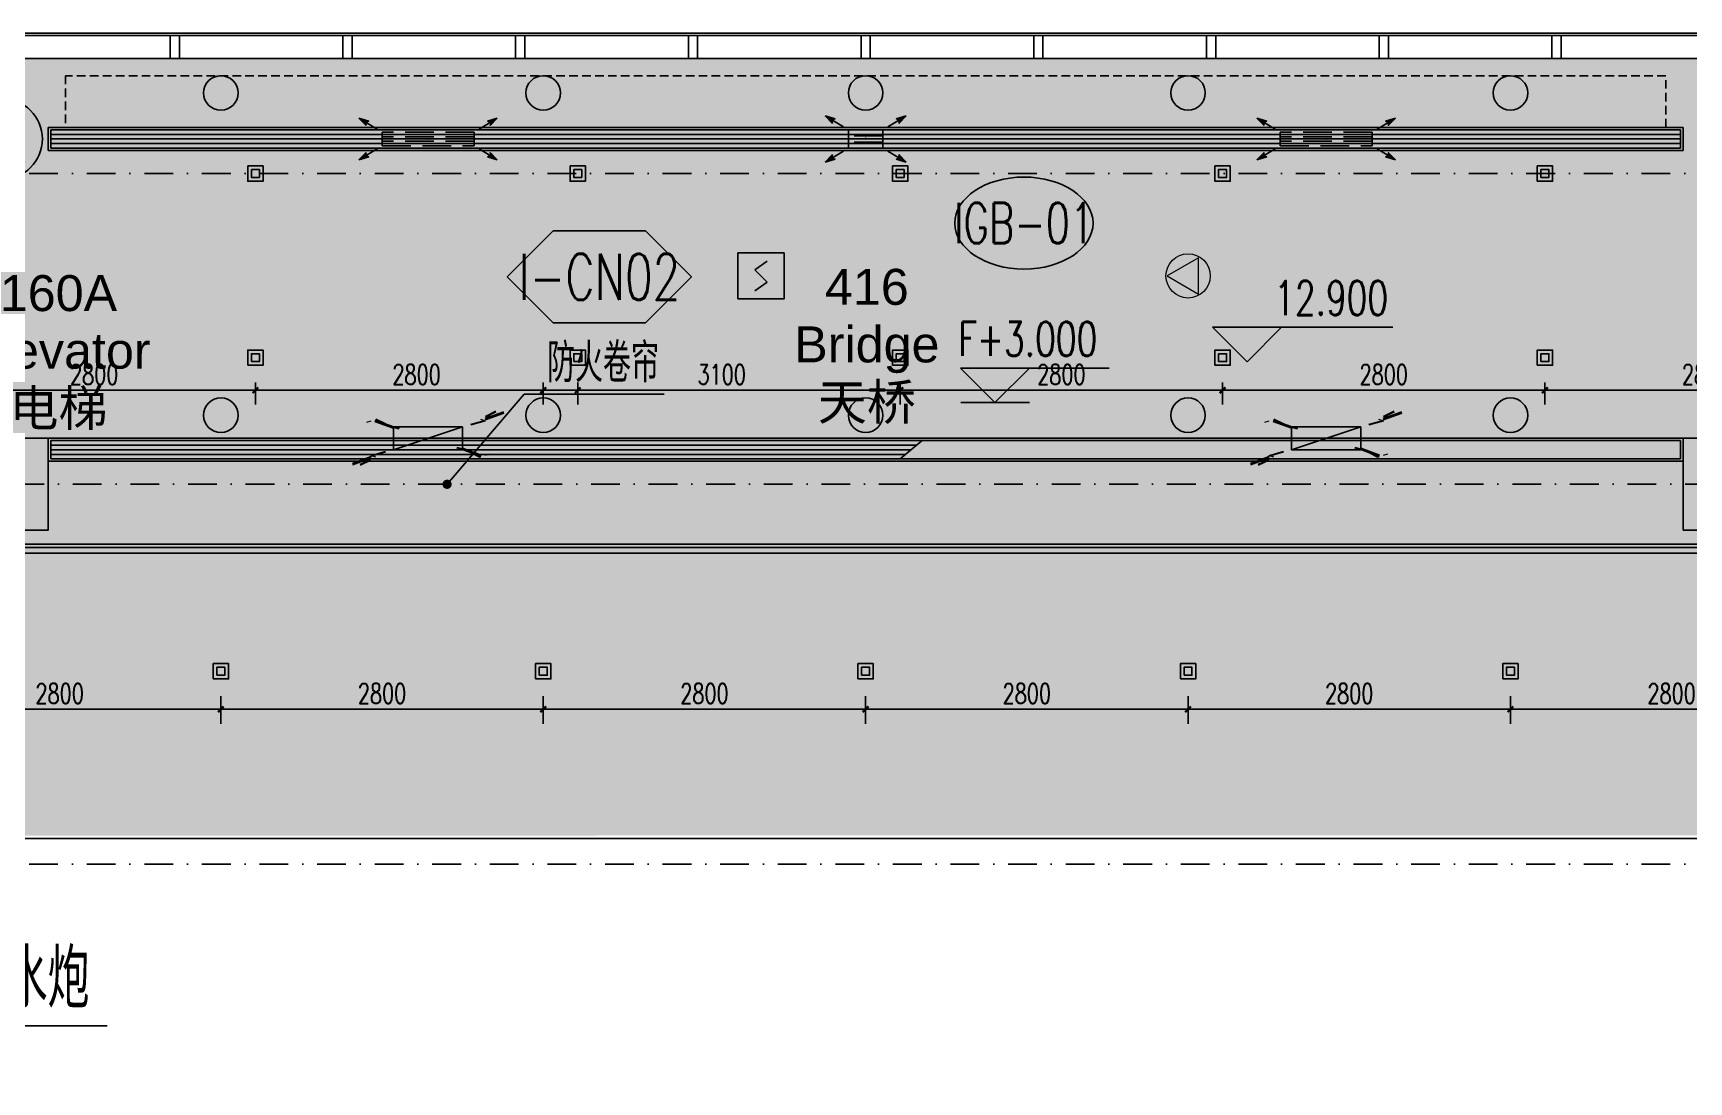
# Model space of a CAD drawing. Extents: x -354516 to 794396, y -401250 to -150594.
# Drawn here: x -7231 to 7150, y -338342 to -329230 of the extents above; entities that cross this region are included whole.
import ezdxf
from ezdxf.enums import TextEntityAlignment as Align

# ---------------------------------------------------------------- set-up
doc = ezdxf.new("R2010")
doc.units = 0
doc.header["$LTSCALE"] = 1000
doc.header["$MEASUREMENT"] = 0
for name, pattern in [('$0$HIDDEN', [0.375, 0.25, -0.125, 0, 0]), ('DASH', [0.35, 0.25, -0.1]), ('DASHDOT2', [0.5, 0.25, -0.125, 0, -0.125]), ('DOTE', [2.42, 2, -0.2, 0.02, -0.2])]:
    doc.linetypes.add(name, pattern=pattern)
for name, color, linetype in [('0-吊顶材质', 251, 'Continuous'), ('0-吊顶边界', 36, 'Continuous'), ('0-房间名称', 2, 'Continuous'), ('0-火灾自动报警', 1, 'Continuous'), ('0-灯具', 20, 'Continuous'), ('0-灯具修改0109', 140, 'Continuous'), ('0-设备风口', 5, 'Continuous'), ('A-轴线1', 1, 'DOTE'), ('BPM', 4, 'Continuous'), ('COLUMN', 2, 'Continuous'), ('DIM_ELEV', 3, 'Continuous'), ('DIM_LEAD', 3, 'Continuous'), ('FIRE-CURTAIN', 30, 'Continuous'), ('LINE', 11, 'Continuous'), ('M-DUCT-S-DIFF', 6, 'DASH'), ('PUB_DIM', 3, 'Continuous'), ('PUB_HATCH', 8, 'Continuous'), ('PUB_TEXT', 7, 'Continuous'), ('S-PLT', 30, 'Continuous'), ('SN', 3, 'Continuous'), ('WINDOW', 4, 'Continuous'), ('Z-110', 110, 'Continuous'), ('Z-材料', 3, 'Continuous'), ('墙体', 7, 'Continuous'), ('家具1', 61, 'Continuous'), ('楼梯', 145, 'Continuous')]:
    doc.layers.add(name, color=color, linetype=linetype)
doc.layers.add('0-地面材质_material hatch', color=251, linetype='Continuous', transparency=0.3)
doc.styles.add('510p-04$0$Arial_2', font='arial.ttf', dxfattribs={"height": 6.392964})
doc.styles.add('_TCH_DIM', font='SIMPLEX', dxfattribs={"bigfont": 'GBCBIG'})
doc.styles.add('DIM_FONT', font='SIMPLEX', dxfattribs={"width": 0.7, "bigfont": 'GBCBIG'})
doc.styles.add('HZ', font='tjromans.shx', dxfattribs={"width": 0.7, "bigfont": 'tjhztxt.shx'})
doc.styles.add('romans', font='romans', dxfattribs={"width": 0.7})
doc.dimstyles.new('_TCH_ARCH&&50', dxfattribs={"dimscale": 0.5, "dimtxt": 350, "dimasz": 100, "dimexe": 250, "dimexo": 300, "dimgap": 100, "dimtad": 1, "dimdec": 0, "dimzin": 0, "dimdsep": 46, "dimtxsty": 'DIM_FONT', "dimblk": 'ARCHTICK', "dimcen": 0.09, "dimclrd": 3, "dimclre": 3, "dimclrt": 7, "dimazin": 2, "dimtfac": 1, "dimtdec": 0, "dimtix": 1, "dimtmove": 2, "dimatfit": 3, "dimfxl": 0, "dimtolj": 1, "dimtzin": 0, "dimarcsym": 0})
pattern_1 = [(37.5, (-498310856.17, -3090192758), (-7.086752787, 216.767674014), [0, -171, 0, -191.25, 0, -182.8125]), (7.5, (-498310856.17, -3090192758), (199.099879343, 317.491432338), [0, -92.25, 0, -154.125, 0, -59.0625]), (327.5, (-498310994.54, -3090192758), (350.340959447, 0.636643523), [0, -56.25, 0, -202.5, 0, -264.375]), (317.5, (-498310994.54, -3090192758), (338.189243014, 98.738501055), [0, -28.125, 0, -132.75, 0, -151.875])]

# ---------------------------------------------------------------- blocks, each defined once
blk = doc.blocks.new('510r-01$0$wtqyy')
at = {"layer": '0-灯具', "color": 1}
for points in [[(-106.5, -26.5), (26.5, -26.5), (26.5, 106.5), (-106.5, 106.5)], [(-74.5, 5.5), (-5.5, 5.5), (-5.5, 74.5), (-74.5, 74.5)]]:
    blk.add_lwpolyline(points, close=True, dxfattribs=at)
blk = doc.blocks.new('PFV1')
at = {"color": 0, "linetype": 'ByBlock', "lineweight": -2}
for p, q in [((-9, 246), (-256, -179)), ((236, -180), (-9, 246)), ((-256, -179), (236, -180))]:
    blk.add_line(p, q, dxfattribs=at)
blk.add_circle((-9, -38), 300, dxfattribs=at)
blk = doc.blocks.new('TJ-FK3')
for p, q in [((0.5, 0.5), (-0.5, 0.5)), ((-0.5, 0.5), (-0.5, -0.5)), ((0.5, -0.5), (0.5, 0.5)), ((-0.5, -0.5), (0.5, -0.5))]:
    blk.add_line(p, q)
at = {"color": 95}
blk.add_line((-0.5, -0.5), (0.5, 0.5), dxfattribs=at)
at = {"color": 95, "style": 'romans', "width": 0.8}
for height, rotation, text_generation_flag, p in [(0.654, 311.9913, 4, (-0.947, 1.379)), (0.654, 48.0087, 6, (0.947, 1.379)), (0.444, 320.4926, 4, (-0.754, 0.943)), (0.134, 41.9913, 4, (-0.876, 0.783)), (0.444, 123.4899, 6, (-0.95, 0.766)), (0.444, 236.5101, 4, (0.95, 0.766)), (0.444, 39.5074, 6, (0.754, 0.943)), (0.134, 318.0087, 6, (0.876, 0.783)), (0.444, 219.5074, 6, (-0.754, -0.943)), (0.444, 56.5101, 4, (-0.95, -0.766)), (0.444, 303.4899, 6, (0.95, -0.766)), (0.444, 140.4926, 4, (0.754, -0.943)), (0.654, 228.0087, 6, (-0.947, -1.379)), (0.134, 138.0087, 6, (-0.876, -0.783)), (0.134, 221.9913, 4, (0.876, -0.783)), (0.654, 131.9913, 4, (0.947, -1.379))]:
    blk.add_text('-', height=height, rotation=rotation, dxfattribs=dict(at, text_generation_flag=text_generation_flag)).set_placement(p)
blk = doc.blocks.new('*U136')
at = {"color": 95}
for p, q in [((-601, 180), (-538, 116)), ((-443, 86), (-601, 180)), ((-601, 180), (-515, 156)), ((-515, 156), (-546, 147)), ((-546, 147), (-538, 116)), ((443, 86), (601, 180)), ((601, 180), (515, 156)), ((515, 156), (546, 147)), ((601, 180), (538, 116)), ((546, 147), (538, 116)), ((-443, -86), (-601, -180)), ((-601, -180), (-538, -116)), ((-546, -147), (-538, -116)), ((443, -86), (601, -180)), ((546, -147), (538, -116)), ((601, -180), (538, -116)), ((-601, -180), (-515, -156)), ((-515, -156), (-546, -147)), ((515, -156), (546, -147)), ((601, -180), (515, -156))]:
    blk.add_line(p, q, dxfattribs=at)
at = {"color": 251, "linetype": 'DASH'}
for p, q in [((-400, 20), (400, 20)), ((-400, -20), (400, -20))]:
    blk.add_line(p, q, dxfattribs=at)
at = {"linetype": 'DASH'}
blk.add_lwpolyline([(400, 60), (-400, 60), (-400, -60), (400, -60)], close=True, dxfattribs=at)
at = {"color": 7}
blk.add_point((0, 0), dxfattribs=at)
at = {"color": 95}
for points in [[(-538, 116), (-546, 147), (-601, 180)], [(-515, 156), (-546, 147), (-601, 180)], [(515, 156), (546, 147), (601, 180)], [(538, 116), (546, 147), (601, 180)], [(-538, -116), (-546, -147), (-601, -180)], [(538, -116), (546, -147), (601, -180)], [(-515, -156), (-546, -147), (-601, -180)], [(515, -156), (546, -147), (601, -180)]]:
    blk.add_solid(points, dxfattribs=at)
blk = doc.blocks.new('*U140')
at = {"color": 95}
for p, q in [((-351, 200), (-288, 136)), ((-193, 106), (-351, 200)), ((-351, 200), (-265, 176)), ((-265, 176), (-296, 167)), ((-296, 167), (-288, 136)), ((193, 106), (351, 200)), ((351, 200), (265, 176)), ((265, 176), (296, 167)), ((351, 200), (288, 136)), ((296, 167), (288, 136)), ((-193, -106), (-351, -200)), ((-351, -200), (-288, -136)), ((-296, -167), (-288, -136)), ((193, -106), (351, -200)), ((296, -167), (288, -136)), ((351, -200), (288, -136)), ((-351, -200), (-265, -176)), ((-265, -176), (-296, -167)), ((265, -176), (296, -167)), ((351, -200), (265, -176))]:
    blk.add_line(p, q, dxfattribs=at)
at = {"color": 251, "linetype": 'DASH'}
for p, q in [((-150, 27), (150, 27)), ((-150, -27), (150, -27))]:
    blk.add_line(p, q, dxfattribs=at)
at = {"linetype": 'DASH'}
blk.add_lwpolyline([(150, 80), (-150, 80), (-150, -80), (150, -80)], close=True, dxfattribs=at)
at = {"color": 7}
blk.add_point((0, -7), dxfattribs=at)
at = {"color": 95}
for points in [[(-288, 136), (-296, 167), (-351, 200)], [(-265, 176), (-296, 167), (-351, 200)], [(265, 176), (296, 167), (351, 200)], [(288, 136), (296, 167), (351, 200)], [(-288, -136), (-296, -167), (-351, -200)], [(288, -136), (296, -167), (351, -200)], [(-265, -176), (-296, -167), (-351, -200)], [(265, -176), (296, -167), (351, -200)]]:
    blk.add_solid(points, dxfattribs=at)
blk = doc.blocks.new('$TwtSys$00000125')
blk.add_circle((0, 0, 0), 0.667)
blk = doc.blocks.new('510p-04$0$material tag')
blk = doc.blocks.new('YG')
at = {"layer": 'BPM', "color": 6, "ltscale": 2}
for p, q in [((53, 328), (-53, 253)), ((-53, 253), (53, 147)), ((-53, 72), (53, 147))]:
    blk.add_line(p, q, dxfattribs=at)
at = {"layer": 'BPM'}
blk.add_lwpolyline([(-200, 0), (200, 0), (200, 400), (-200, 400)], close=True, dxfattribs=at)
blk = doc.blocks.new('_YZH')
at = {"color": 255}
blk.add_circle((0, 0), 0.5, dxfattribs=at)
at = {"layer": 'PUB_HATCH', "color": 250, "const_width": 0.5}
blk.add_lwpolyline([(-0.25, 0, 1), (0.25, 0, 1)], format="xyb", close=True, dxfattribs=at)
blk = doc.blocks.new('_FZH')
at = {"color": 255}
blk.add_lwpolyline([(-0.5, -0.5), (0.5, -0.5), (0.5, 0.5), (-0.5, 0.5)], close=True, dxfattribs=at)
at = {"layer": 'PUB_HATCH', "color": 250}
blk.add_solid([(-0.5, -0.5), (0.5, -0.5), (-0.5, 0.5), (0.5, 0.5)], dxfattribs=at)
blk = doc.blocks.new('GRID')
at = {"layer": '墙体', "color": 250, "linetype": 'DASHDOT2', "lineweight": -3}
for p, q in [((107436.4, 54586.5), (-19063.6, 54586.5)), ((57305.3, 51886.5), (-19063.6, 51886.5)), ((107436.4, 48586.5), (-19063.6, 48586.5))]:
    blk.add_line(p, q, dxfattribs=at)
blk = doc.blocks.new('TL-01')
at = {"layer": 'Z-材料'}
blk.add_lwpolyline([(-8, 0), (-4, 4), (4, 4), (8, 0), (4, -4), (-4, -4)], close=True, dxfattribs=at)
at = {"layer": 'Z-材料', "color": 6, "style": 'HZ', "width": 0.7}
blk.add_attdef('A', text='', height=4.5, dxfattribs=at).set_placement((0, 0), align=Align.MIDDLE_CENTER)
blk = doc.blocks.new('TL-02')
at = {"layer": 'SN'}
blk.add_ellipse((0, 0), major_axis=(-6, 0), ratio=0.666667, dxfattribs=at)
at = {"layer": 'SN', "color": 6, "style": 'HZ', "width": 0.7}
blk.add_attdef('A', text='', height=4.5, dxfattribs=at).set_placement((0, 0), align=Align.MIDDLE_CENTER)
blk = doc.blocks.new('_ArchTick')
at = {"color": 0, "linetype": 'ByBlock', "const_width": 0.4}
blk.add_lwpolyline([(-0.5, -0.5), (0.5, 0.5)], dxfattribs=at)
blk = doc.blocks.new('*D258')
at = {"layer": 'Defpoints', "color": 0}
for p in [(-8100, -332116), (-5300, -332116), (-5300, -332333)]:
    blk.add_point(p, dxfattribs=at)
at = {"layer": 'PUB_DIM', "color": 3, "lineweight": -2}
for p, q in [((-8100, -332266), (-8100, -332458)), ((-8100, -332333), (-5300, -332333)), ((-5300, -332266), (-5300, -332458))]:
    blk.add_line(p, q, dxfattribs=at)
at = {"layer": 'PUB_DIM', "color": 3, "lineweight": -2, "xscale": 50, "yscale": 50, "zscale": 50, "rotation": 180}
blk.add_blockref('_ArchTick', (-8100, -332333), dxfattribs=at)
at = {"layer": 'PUB_DIM', "color": 3, "lineweight": -2, "xscale": 50, "yscale": 50, "zscale": 50}
blk.add_blockref('_ArchTick', (-5300, -332333), dxfattribs=at)
at = {"layer": 'PUB_DIM', "color": 7, "insert": (-6700, -332196), "char_height": 175, "attachment_point": 5, "style": 'DIM_FONT'}
blk.add_mtext('\\A1;2800', dxfattribs=at)
blk = doc.blocks.new('*D259')
at = {"layer": 'Defpoints', "color": 0}
for p in [(-5300, -332116), (-2500, -332116), (-2500, -332333)]:
    blk.add_point(p, dxfattribs=at)
at = {"layer": 'PUB_DIM', "color": 3, "lineweight": -2}
for p, q in [((-5300, -332266), (-5300, -332458)), ((-5300, -332333), (-2500, -332333)), ((-2500, -332266), (-2500, -332458))]:
    blk.add_line(p, q, dxfattribs=at)
at = {"layer": 'PUB_DIM', "color": 3, "lineweight": -2, "xscale": 50, "yscale": 50, "zscale": 50, "rotation": 180}
blk.add_blockref('_ArchTick', (-5300, -332333), dxfattribs=at)
at = {"layer": 'PUB_DIM', "color": 3, "lineweight": -2, "xscale": 50, "yscale": 50, "zscale": 50}
blk.add_blockref('_ArchTick', (-2500, -332333), dxfattribs=at)
at = {"layer": 'PUB_DIM', "color": 7, "insert": (-3900, -332196), "char_height": 175, "attachment_point": 5, "style": 'DIM_FONT'}
blk.add_mtext('\\A1;2800', dxfattribs=at)
blk = doc.blocks.new('*D260')
at = {"layer": 'Defpoints', "color": 0}
for p in [(-2800, -332116), (300, -332116), (300, -332333)]:
    blk.add_point(p, dxfattribs=at)
at = {"layer": 'PUB_DIM', "color": 3, "lineweight": -2}
for p, q in [((-2800, -332266), (-2800, -332458)), ((-2800, -332333), (300, -332333)), ((300, -332266), (300, -332458))]:
    blk.add_line(p, q, dxfattribs=at)
at = {"layer": 'PUB_DIM', "color": 3, "lineweight": -2, "xscale": 50, "yscale": 50, "zscale": 50, "rotation": 180}
blk.add_blockref('_ArchTick', (-2800, -332333), dxfattribs=at)
at = {"layer": 'PUB_DIM', "color": 3, "lineweight": -2, "xscale": 50, "yscale": 50, "zscale": 50}
blk.add_blockref('_ArchTick', (300, -332333), dxfattribs=at)
at = {"layer": 'PUB_DIM', "color": 7, "insert": (-1250, -332196), "char_height": 175, "attachment_point": 5, "style": 'DIM_FONT'}
blk.add_mtext('\\A1;3100', dxfattribs=at)
blk = doc.blocks.new('*D261')
at = {"layer": 'Defpoints', "color": 0}
for p in [(300, -332116), (3100, -332116), (3100, -332333)]:
    blk.add_point(p, dxfattribs=at)
at = {"layer": 'PUB_DIM', "color": 3, "lineweight": -2}
for p, q in [((300, -332266), (300, -332458)), ((300, -332333), (3100, -332333)), ((3100, -332266), (3100, -332458))]:
    blk.add_line(p, q, dxfattribs=at)
at = {"layer": 'PUB_DIM', "color": 3, "lineweight": -2, "xscale": 50, "yscale": 50, "zscale": 50, "rotation": 180}
blk.add_blockref('_ArchTick', (300, -332333), dxfattribs=at)
at = {"layer": 'PUB_DIM', "color": 3, "lineweight": -2, "xscale": 50, "yscale": 50, "zscale": 50}
blk.add_blockref('_ArchTick', (3100, -332333), dxfattribs=at)
at = {"layer": 'PUB_DIM', "color": 7, "insert": (1700, -332196), "char_height": 175, "attachment_point": 5, "style": 'DIM_FONT'}
blk.add_mtext('\\A1;2800', dxfattribs=at)
blk = doc.blocks.new('*D262')
at = {"layer": 'Defpoints', "color": 0}
for p in [(3100, -332116), (5900, -332116), (5900, -332333)]:
    blk.add_point(p, dxfattribs=at)
at = {"layer": 'PUB_DIM', "color": 3, "lineweight": -2}
for p, q in [((3100, -332266), (3100, -332458)), ((3100, -332333), (5900, -332333)), ((5900, -332266), (5900, -332458))]:
    blk.add_line(p, q, dxfattribs=at)
at = {"layer": 'PUB_DIM', "color": 3, "lineweight": -2, "xscale": 50, "yscale": 50, "zscale": 50, "rotation": 180}
blk.add_blockref('_ArchTick', (3100, -332333), dxfattribs=at)
at = {"layer": 'PUB_DIM', "color": 3, "lineweight": -2, "xscale": 50, "yscale": 50, "zscale": 50}
blk.add_blockref('_ArchTick', (5900, -332333), dxfattribs=at)
at = {"layer": 'PUB_DIM', "color": 7, "insert": (4500, -332196), "char_height": 175, "attachment_point": 5, "style": 'DIM_FONT'}
blk.add_mtext('\\A1;2800', dxfattribs=at)
blk = doc.blocks.new('*D263')
at = {"layer": 'Defpoints', "color": 0}
for p in [(5900, -332116), (8700, -332116), (8700, -332333)]:
    blk.add_point(p, dxfattribs=at)
at = {"layer": 'PUB_DIM', "color": 3, "lineweight": -2}
for p, q in [((5900, -332266), (5900, -332458)), ((5900, -332333), (8700, -332333)), ((8700, -332266), (8700, -332458))]:
    blk.add_line(p, q, dxfattribs=at)
at = {"layer": 'PUB_DIM', "color": 3, "lineweight": -2, "xscale": 50, "yscale": 50, "zscale": 50, "rotation": 180}
blk.add_blockref('_ArchTick', (5900, -332333), dxfattribs=at)
at = {"layer": 'PUB_DIM', "color": 3, "lineweight": -2, "xscale": 50, "yscale": 50, "zscale": 50}
blk.add_blockref('_ArchTick', (8700, -332333), dxfattribs=at)
at = {"layer": 'PUB_DIM', "color": 7, "insert": (7300, -332196), "char_height": 175, "attachment_point": 5, "style": 'DIM_FONT'}
blk.add_mtext('\\A1;2800', dxfattribs=at)
blk = doc.blocks.new('*D266')
at = {"layer": 'Defpoints', "color": 0}
for p in [(-8400, -334841), (-5600, -334841), (-5600, -335105)]:
    blk.add_point(p, dxfattribs=at)
at = {"layer": 'PUB_DIM', "color": 3, "lineweight": -2}
for p, q in [((-8400, -334991), (-8400, -335230)), ((-5600, -334991), (-5600, -335230)), ((-8400, -335105), (-5600, -335105))]:
    blk.add_line(p, q, dxfattribs=at)
at = {"layer": 'PUB_DIM', "color": 3, "lineweight": -2, "xscale": 50, "yscale": 50, "zscale": 50, "rotation": 180}
blk.add_blockref('_ArchTick', (-8400, -335105), dxfattribs=at)
at = {"layer": 'PUB_DIM', "color": 3, "lineweight": -2, "xscale": 50, "yscale": 50, "zscale": 50}
blk.add_blockref('_ArchTick', (-5600, -335105), dxfattribs=at)
at = {"layer": 'PUB_DIM', "color": 7, "insert": (-7000, -334968), "char_height": 175, "attachment_point": 5, "style": 'DIM_FONT'}
blk.add_mtext('\\A1;2800', dxfattribs=at)
blk = doc.blocks.new('*D267')
at = {"layer": 'Defpoints', "color": 0}
for p in [(-5600, -334841), (-2800, -334841), (-2800, -335105)]:
    blk.add_point(p, dxfattribs=at)
at = {"layer": 'PUB_DIM', "color": 3, "lineweight": -2}
for p, q in [((-5600, -334991), (-5600, -335230)), ((-2800, -334991), (-2800, -335230)), ((-5600, -335105), (-2800, -335105))]:
    blk.add_line(p, q, dxfattribs=at)
at = {"layer": 'PUB_DIM', "color": 3, "lineweight": -2, "xscale": 50, "yscale": 50, "zscale": 50, "rotation": 180}
blk.add_blockref('_ArchTick', (-5600, -335105), dxfattribs=at)
at = {"layer": 'PUB_DIM', "color": 3, "lineweight": -2, "xscale": 50, "yscale": 50, "zscale": 50}
blk.add_blockref('_ArchTick', (-2800, -335105), dxfattribs=at)
at = {"layer": 'PUB_DIM', "color": 7, "insert": (-4200, -334968), "char_height": 175, "attachment_point": 5, "style": 'DIM_FONT'}
blk.add_mtext('\\A1;2800', dxfattribs=at)
blk = doc.blocks.new('*D268')
at = {"layer": 'Defpoints', "color": 0}
for p in [(-2800, -334841), (0, -334841), (0, -335105)]:
    blk.add_point(p, dxfattribs=at)
at = {"layer": 'PUB_DIM', "color": 3, "lineweight": -2}
for p, q in [((-2800, -334991), (-2800, -335230)), ((0, -334991), (0, -335230)), ((-2800, -335105), (0, -335105))]:
    blk.add_line(p, q, dxfattribs=at)
at = {"layer": 'PUB_DIM', "color": 3, "lineweight": -2, "xscale": 50, "yscale": 50, "zscale": 50, "rotation": 180}
blk.add_blockref('_ArchTick', (-2800, -335105), dxfattribs=at)
at = {"layer": 'PUB_DIM', "color": 3, "lineweight": -2, "xscale": 50, "yscale": 50, "zscale": 50}
blk.add_blockref('_ArchTick', (0, -335105), dxfattribs=at)
at = {"layer": 'PUB_DIM', "color": 7, "insert": (-1400, -334968), "char_height": 175, "attachment_point": 5, "style": 'DIM_FONT'}
blk.add_mtext('\\A1;2800', dxfattribs=at)
blk = doc.blocks.new('*D269')
at = {"layer": 'Defpoints', "color": 0}
for p in [(0, -334841), (2800, -334841), (2800, -335105)]:
    blk.add_point(p, dxfattribs=at)
at = {"layer": 'PUB_DIM', "color": 3, "lineweight": -2}
for p, q in [((0, -334991), (0, -335230)), ((2800, -334991), (2800, -335230)), ((0, -335105), (2800, -335105))]:
    blk.add_line(p, q, dxfattribs=at)
at = {"layer": 'PUB_DIM', "color": 3, "lineweight": -2, "xscale": 50, "yscale": 50, "zscale": 50, "rotation": 180}
blk.add_blockref('_ArchTick', (0, -335105), dxfattribs=at)
at = {"layer": 'PUB_DIM', "color": 3, "lineweight": -2, "xscale": 50, "yscale": 50, "zscale": 50}
blk.add_blockref('_ArchTick', (2800, -335105), dxfattribs=at)
at = {"layer": 'PUB_DIM', "color": 7, "insert": (1400, -334968), "char_height": 175, "attachment_point": 5, "style": 'DIM_FONT'}
blk.add_mtext('\\A1;2800', dxfattribs=at)
blk = doc.blocks.new('*D270')
at = {"layer": 'Defpoints', "color": 0}
for p in [(2800, -334841), (5600, -334841), (5600, -335105)]:
    blk.add_point(p, dxfattribs=at)
at = {"layer": 'PUB_DIM', "color": 3, "lineweight": -2}
for p, q in [((2800, -334991), (2800, -335230)), ((5600, -334991), (5600, -335230)), ((2800, -335105), (5600, -335105))]:
    blk.add_line(p, q, dxfattribs=at)
at = {"layer": 'PUB_DIM', "color": 3, "lineweight": -2, "xscale": 50, "yscale": 50, "zscale": 50, "rotation": 180}
blk.add_blockref('_ArchTick', (2800, -335105), dxfattribs=at)
at = {"layer": 'PUB_DIM', "color": 3, "lineweight": -2, "xscale": 50, "yscale": 50, "zscale": 50}
blk.add_blockref('_ArchTick', (5600, -335105), dxfattribs=at)
at = {"layer": 'PUB_DIM', "color": 7, "insert": (4200, -334968), "char_height": 175, "attachment_point": 5, "style": 'DIM_FONT'}
blk.add_mtext('\\A1;2800', dxfattribs=at)
blk = doc.blocks.new('*D271')
at = {"layer": 'Defpoints', "color": 0}
for p in [(5600, -334841), (8400, -334841), (8400, -335105)]:
    blk.add_point(p, dxfattribs=at)
at = {"layer": 'PUB_DIM', "color": 3, "lineweight": -2}
for p, q in [((5600, -334991), (5600, -335230)), ((8400, -334991), (8400, -335230)), ((5600, -335105), (8400, -335105))]:
    blk.add_line(p, q, dxfattribs=at)
at = {"layer": 'PUB_DIM', "color": 3, "lineweight": -2, "xscale": 50, "yscale": 50, "zscale": 50, "rotation": 180}
blk.add_blockref('_ArchTick', (5600, -335105), dxfattribs=at)
at = {"layer": 'PUB_DIM', "color": 3, "lineweight": -2, "xscale": 50, "yscale": 50, "zscale": 50}
blk.add_blockref('_ArchTick', (8400, -335105), dxfattribs=at)
at = {"layer": 'PUB_DIM', "color": 7, "insert": (7000, -334968), "char_height": 175, "attachment_point": 5, "style": 'DIM_FONT'}
blk.add_mtext('\\A1;2800', dxfattribs=at)

msp = doc.modelspace()

# ---------------------------------------------------------------- hatches: boundary and pattern name
at = {"layer": '0-吊顶材质'}
h = msp.add_hatch(dxfattribs=at)
h.set_pattern_fill('AR-SAND', color=256, scale=112.5)
h.set_pattern_definition(pattern_1)
h.paths.add_polyline_path([(15808.9, -332989.2), (7900, -332950), (7900, -332750), (7100, -332750), (7100, -332950), (-7100, -332950), (-7100, -332750), (-7900, -332750), (-7900, -332950), (-14542, -332950), (-14582.1, -332750), (-15856.8, -332750), (-16296.8, -330550), (-15208.9, -330550), (-15208.9, -329750), (-15828.9, -329750), (-15829.8, -329450), (16208.9, -329450), (16208.9, -329850), (15508.9, -329850), (15508.9, -330650), (16269, -330689.2)])
h = msp.add_hatch(dxfattribs=at)
h.set_pattern_fill('AR-SAND', color=256, scale=112.5)
h.set_pattern_definition(pattern_1)
edge = h.paths.add_edge_path()
edge.add_line((14679.5, -335577.3), (14483.4, -335538.1))
edge.add_line((14483.4, -335538.1), (14301, -336450))
edge.add_line((14301, -336450), (14228.6, -336450))
edge.add_line((14228.6, -336450), (14194.7, -336198.4))
edge.add_line((14194.7, -336198.4), (-8639.5, -336202.9))
edge.add_line((-8639.5, -336202.9), (-9178.4, -333508.3))
edge.add_line((-9178.4, -333508.3), (-14228.4, -334518.3))
edge.add_line((-14228.4, -334518.3), (-14462, -333350))
edge.add_line((-14462, -333350), (-7900, -333350))
edge.add_line((-7900, -333350), (-7900, -333550))
edge.add_line((-7900, -333550), (-7100, -333550))
edge.add_line((-7100, -333550), (-7100, -333350))
edge.add_line((-7100, -333350), (7100, -333350))
edge.add_line((7100, -333350), (7100, -333550))
edge.add_line((7100, -333550), (7900, -333550))
edge.add_line((7900, -333550), (7900, -333350))
edge.add_line((7900, -333350), (15124.9, -333350))
edge.add_line((15124.9, -333350), (14679.4, -335577.3))
at = {"layer": '0-地面材质_material hatch'}
h = msp.add_hatch(dxfattribs=at)
h.set_pattern_fill('ANSI35', color=256, scale=1500)
h.set_pattern_definition([(45, (-498310856.17, -3090192758), (-265.165042945, 265.165042945), []), (45, (-498310591, -3090192758), (-265.165042945, 265.165042945), [468.75, -93.75, 0, -93.75])])
h.paths.add_polyline_path([(11204.4, -368249.5), (11202.8, -368249.5), (12024.3, -364150), (11820.4, -364150), (12883.1, -358789.5), (13283, -358869.4), (13573.3, -357397.9), (13186.3, -357320.5), (14564.8, -350406.9), (14959.4, -350485.8), (15253.9, -349015), (14859.8, -348936.2), (15580.3, -345344.9), (15972.5, -345422.9), (16268.1, -343952.6), (15875.4, -343873.8), (16903.2, -338750.6), (17104.3, -338750), (18804.3, -330250), (18008.9, -330250), (18008.9, -330250), (17008.9, -330250), (17008.9, -330250), (16308.9, -330250), (16308.9, -330650), (15508.9, -330650), (15508.9, -329850), (16134.4, -329850), (16134.4, -329450.1), (-15658.7, -329450), (-15658.7, -329750), (-15208.9, -329750), (-15208.9, -330550), (-16408.9, -330550), (-16408.9, -329544.6), (-18500, -329544.6), (-18500, -330244.6), (-18805.4, -330244.6), (-17104.3, -338750), (-16900.4, -338750), (-16529.8, -340602.8), (-16922, -340681.2), (-16627.8, -342152.4), (-16235.6, -342073.9), (-14201.8, -352205.8), (-14597.5, -352285.1), (-14296.2, -353754.6), (-13914.7, -353678.2), (-12594.5, -360279.2), (-12986.8, -360357.4), (-12692.6, -361828.5), (-12300.4, -361750), (-11820.4, -364150), (-12024.3, -364150), (-10724.4, -370650), (-13200, -370650), (-13200, -372650), (-10324.4, -372650), (-10092.5, -373808.8), (-8103.7, -373810), (-8639.7, -371130), (8639.7, -371130), (8103.7, -373810), (10092.6, -373808.8), (10324.4, -372650), (13200, -372650), (13200, -370650), (10724.4, -370650)])
h.paths.add_polyline_path([(-7647, -368700), (-13983.3, -337018.7), (-14963.8, -337214.9), (-15856.8, -332750), (-14582.1, -332750), (-14228.4, -334518.3), (-13689.1, -334410.4), (-13689.1, -334410.4), (-12610.4, -334194.7), (-12610.5, -334194.7), (-11237.6, -333920.1), (-11237.6, -333920.1), (-10159, -333704.4), (-10159, -333704.4), (-9178.4, -333508.3), (-9129.6, -333752.5), (14637, -333750), (8227, -365800), (7647, -368700), (7000, -368700), (6985.3, -368700), (6100, -368700), (6100, -368700), (5000, -368700), (5000, -368700), (3800, -368700), (-6950.1, -368700)], flags=16)
h.paths.add_polyline_path([(-8934.4, -367361.9), (-9267.8, -365695), (-9071.7, -365655.7), (-9042.3, -365802.8), (-8650.1, -365724.4), (-8679.5, -365577.3), (-8483.3, -365538.1), (-8150, -367205), (-8346.1, -367244.3), (-8375.5, -367097.2), (-8767.7, -367175.6), (-8738.3, -367322.7)], flags=16)
h.paths.add_polyline_path([(-11231.4, -355876.8), (-11564.8, -354209.8), (-11368.7, -354170.6), (-11339.3, -354317.7), (-10947.1, -354239.2), (-10976.5, -354092.1), (-10780.4, -354052.9), (-10447, -355719.9), (-10643.1, -355759.1), (-10672.5, -355612), (-11064.8, -355690.5), (-11035.3, -355837.6)], flags=16)
h.paths.add_polyline_path([(8150, -367205), (8483.3, -365538.1), (8679.5, -365577.3), (8650.1, -365724.4), (9042.3, -365802.8), (9071.7, -365655.7), (9267.8, -365695), (8934.4, -367361.9), (8738.3, -367322.7), (8767.7, -367175.6), (8375.5, -367097.2), (8346.1, -367244.3)], flags=16)
h.paths.add_polyline_path([(-12637.4, -348847.1), (-12970.8, -347180.1), (-12774.7, -347140.9), (-12745.3, -347288), (-12353, -347209.5), (-12382.4, -347062.4), (-12186.3, -347023.2), (-11852.9, -348690.2), (-12049, -348729.4), (-12078.5, -348582.3), (-12470.7, -348660.8), (-12441.3, -348807.9)], flags=16)
h.paths.add_polyline_path([(10447, -355719.9), (10780.4, -354052.9), (10976.5, -354092.1), (10947.1, -354239.2), (11339.3, -354317.7), (11368.7, -354170.6), (11564.8, -354209.8), (11231.4, -355876.8), (11035.3, -355837.6), (11064.8, -355690.5), (10672.5, -355612), (10643.1, -355759.1)], flags=16)
h.paths.add_polyline_path([(11852.9, -348690.2), (12186.3, -347023.2), (12382.4, -347062.4), (12353, -347209.5), (12745.3, -347288), (12774.7, -347140.9), (12970.8, -347180.1), (12637.4, -348847.1), (12441.3, -348807.9), (12470.7, -348660.8), (12078.5, -348582.3), (12049, -348729.4)], flags=16)
h.paths.add_polyline_path([(14150, -337205.1), (14483.4, -335538.1), (14679.5, -335577.3), (14650.1, -335724.4), (15042.3, -335802.8), (15071.7, -335655.7), (15267.8, -335695), (14934.4, -337361.9), (14738.3, -337322.7), (14767.7, -337175.6), (14375.5, -337097.2), (14346.1, -337244.3)], flags=16)

# ---------------------------------------------------------------- linework, layer by layer
at = {"layer": '0-吊顶边界', "linetype": 'ByBlock'}
msp.add_line((14345.3, -336228.4), (-10031.5, -336228.4), dxfattribs=at)
at = {"layer": '0-吊顶边界'}
msp.add_lwpolyline([(15810.8, -332980), (7900, -332950), (7900, -332750), (7100, -332750), (7100, -332950), (-7100, -332950), (-7100, -332750), (-7900, -332750), (-7900, -332950), (-14542, -332950), (-14582.1, -332750), (-15856.8, -332750), (-16296.8, -330550), (-15208.9, -330550), (-15208.9, -329750), (-15828.9, -329750), (-15829.8, -329450), (16208.9, -329450), (16208.9, -329850), (15508.9, -329850), (15508.9, -330650), (16276.8, -330650)], close=True, dxfattribs=at)
at = {"layer": '0-地面材质_material hatch', "color": 3}
for p, q in [((3313, -332085.2), (3013, -331785.2)), ((3013, -331785.2), (4578, -331785.2)), ((3313, -332085.2), (3613, -331785.2))]:
    msp.add_line(p, q, dxfattribs=at)
at = {"layer": '0-灯具修改0109'}
for points in [[(7370.6, -329893.8, 0, 75, 0.5), (6909.6, -329893.8, 0, 75, 0.5), (6621.5, -329893.8, 0, 75, 0.5), (5843.5, -329893.8, 0, 75, 0.5), (5238.5, -329893.8, 0, 75, 0.5), (4691, -329893.8, 0, 75, 0.5), (4086, -329893.8, 0, 75, 0.5), (3624.9, -329893.8, 0, 75, 0.5), (3106.3, -329893.8, 0, 75, 0.5), (2818.2, -329893.8, 0, 75, 0.5), (2443.6, -329893.8, 0, 75, 0.5), (1925, -329893.8, 0, 75, 0.5), (1492.8, -329893.8, 0, 75, 0.5), (887.7, -329893.8, 0, 75, 0.5), (455.5, -329893.8, 0, 75, 0.5), (109.8, -329893.8, 0, 75, 0.5), (-264.8, -329893.8, 0, 75, 0.5), (-725.8, -329893.8, 0, 75, 0.5), (-1013.9, -329893.8, 0, 75, 0.5), (-1302.1, -329893.8, 0, 75, 0.5), (-1676.6, -329893.8, 0, 75, 0.5), (-2022.4, -329893.8, 0, 75, 0.5), (-2541, -329893.8, 0, 75, 0.5), (-2829.2, -329893.8, 0, 75, 0.5), (-3434.2, -329893.8, 0, 75, 0.5), (-3808.8, -329893.8, 0, 75, 0.5), (-4413.9, -329893.8, 0, 75, 0.5), (-5018.9, -329893.8, 0, 75, 0.5), (-5624, -329893.8, 0, 75, 0.5), (-6229.1, -329893.8, 0, 75, 0.5), (-6776.5, -329893.8, 0, 75, 0.5), (-7324, -329893.8, 0, 75, 0.5)], [(-7355.1, -332897.5, 0, 75, 0.5), (-6663.6, -332897.5, 0, 75, 0.5), (-5885.6, -332897.5, 0, 75, 0.5), (-5424.6, -332897.5, 0, 75, 0.5), (-4819.6, -332897.5, 0, 75, 0.5), (-4041.6, -332897.5, 0, 75, 0.5), (-3609.4, -332897.5, 0, 75, 0.5), (-3263.7, -332897.5, 0, 75, 0.5), (-2716.2, -332897.5, 0, 75, 0.5), (-2341.6, -332897.5, 0, 75, 0.5), (-1880.6, -332897.5, 0, 75, 0.5), (-1333.2, -332897.5, 0, 75, 0.5), (-785.7, -332897.5, 0, 75, 0.5), (-440, -332897.5, 0, 75, 0.5), (-65.4, -332897.5, 0, 75, 0.5), (309.1, -332897.5, 0, 75, 0.5), (856.6, -332897.5, 0, 75, 0.5), (1548.1, -332897.5, 0, 75, 0.5), (2153.2, -332897.5, 0, 75, 0.5), (2498.9, -332897.5, 0, 75, 0.5), (2959.9, -332897.5, 0, 75, 0.5), (3565, -332897.5, 0, 75, 0.5), (4170.1, -332897.5, 0, 75, 0.5), (4948, -332897.5, 0, 75, 0.5), (5495.5, -332897.5, 0, 75, 0.5), (5870.1, -332897.5, 0, 75, 0.5), (6648, -332897.5, 0, 75, 0.5), (7339.5, -332897.5, 0, 75, 0.5)]]:
    msp.add_lwpolyline(points, format="xyseb", dxfattribs=at)
at = {"layer": '0-设备风口'}
for p, q in [((7100, -330050), (-7100, -330050)), ((-7100, -330050), (-7100, -330250)), ((7076, -330070), (-7076, -330070)), ((-7076, -330070), (-7076, -330230)), ((-7076, -330110), (7076, -330110)), ((-7076, -330150), (7076, -330150)), ((7076, -330230), (7076, -330070)), ((7100, -330250), (7100, -330050)), ((-7100, -330250), (7100, -330250)), ((-7076, -330190), (7076, -330190)), ((-7076, -330230), (7076, -330230)), ((-7100, -332950), (-7100, -332750)), ((-7100, -332750), (7100, -332750)), ((7100, -332750), (7100, -332950)), ((-7076, -332930), (-7076, -332770)), ((-7076, -332770), (7076, -332770)), ((444, -332810, 0), (-7076, -332810)), ((396, -332850, 0), (-7076, -332850)), ((348, -332890, 0), (-7076, -332890)), ((492, -332770, 0), (300, -332930, 0)), ((7076, -332770), (7076, -332930)), ((7100, -332950), (-7100, -332950)), ((7076, -332930), (-7076, -332930))]:
    msp.add_line(p, q, dxfattribs=at)
at = {"layer": '0-设备风口', "linetype": 'ByBlock'}
for p, q in [((-7100, -332750, 0), (7100, -332750, 0)), ((-7100, -332950, 0), (-7100, -332750, 0)), ((7100, -332750, 0), (7100, -332950, 0)), ((7100, -332950, 0), (-7100, -332950, 0))]:
    msp.add_line(p, q, dxfattribs=at)
at = {"layer": 'DIM_ELEV'}
for p, q in [((1122.5, -332440.5), (822.5, -332140.5)), ((822.5, -332140.5), (2116, -332140.5)), ((1122.5, -332440.5), (1422.5, -332140.5)), ((827, -332440.5), (1422.5, -332440.5))]:
    msp.add_line(p, q, dxfattribs=at)
at = {"layer": 'DIM_LEAD'}
for p, q in [((-3635.3, -333150), (-2965.3, -332368)), ((-2965.3, -332368), (-1750.3, -332368)), ((-12562.7, -337854.6), (-6587.1, -337854.6))]:
    msp.add_line(p, q, dxfattribs=at)
at = {"layer": 'DIM_LEAD', "const_width": 40}
msp.add_lwpolyline([(-3648.3, -333165.2, 1), (-3622.3, -333134.8, 1)], format="xyb", close=True, dxfattribs=at)
at = {"layer": 'FIRE-CURTAIN', "linetype": 'DASH', "const_width": 100}
for points in [[(7100, -333000), (-7100, -333000)], [(7100, -333300), (-7100, -333300)]]:
    msp.add_lwpolyline(points, dxfattribs=at)
at = {"layer": 'WINDOW'}
for p, q in [((-15887.8, -329230), (16134.4, -329230)), ((-7459.8, -329230), (-6039.8, -329230)), ((-7459.8, -329250), (-6039.8, -329250)), ((-5959.8, -329250), (-6039.8, -329250)), ((-6039.8, -329250), (-6039.8, -329450)), ((-5959.8, -329230), (-4539.8, -329230)), ((-5959.8, -329250), (-4539.8, -329250)), ((-5959.8, -329450), (-5959.8, -329250)), ((-4459.8, -329250), (-4539.8, -329250)), ((-4539.8, -329250), (-4539.8, -329450)), ((-4459.8, -329230), (-3039.8, -329230)), ((-4459.8, -329250), (-3039.8, -329250)), ((-4459.8, -329450), (-4459.8, -329250)), ((-2959.8, -329250), (-3039.8, -329250)), ((-3039.8, -329250), (-3039.8, -329450)), ((-2959.8, -329230), (-1539.8, -329230)), ((-2959.8, -329250), (-1539.8, -329250)), ((-2959.8, -329450), (-2959.8, -329250)), ((-1459.8, -329250), (-1539.8, -329250)), ((-1539.8, -329250), (-1539.8, -329450)), ((-1459.8, -329230), (-39.8, -329230)), ((-1459.8, -329250), (-39.8, -329250)), ((-1459.8, -329450), (-1459.8, -329250)), ((40.2, -329250), (-39.8, -329250)), ((-39.8, -329250), (-39.8, -329450)), ((40.2, -329230), (1460.2, -329230)), ((40.2, -329250), (1460.2, -329250)), ((40.2, -329450), (40.2, -329250)), ((1540.2, -329250), (1460.2, -329250)), ((1460.2, -329250), (1460.2, -329450)), ((1540.2, -329230), (2960.2, -329230)), ((1540.2, -329250), (2960.2, -329250)), ((1540.2, -329450), (1540.2, -329250)), ((3040.2, -329250), (2960.2, -329250)), ((2960.2, -329250), (2960.2, -329450)), ((3040.2, -329230), (4460.2, -329230)), ((3040.2, -329250), (4460.2, -329250)), ((3040.2, -329450), (3040.2, -329250)), ((4540.2, -329250), (4460.2, -329250)), ((4460.2, -329250), (4460.2, -329450)), ((4540.2, -329230), (5960.2, -329230)), ((4540.2, -329250), (5960.2, -329250)), ((4540.2, -329450), (4540.2, -329250)), ((6040.2, -329250), (5960.2, -329250)), ((5960.2, -329250), (5960.2, -329450)), ((6040.2, -329230), (7460.2, -329230)), ((6040.2, -329250), (7460.2, -329250)), ((6040.2, -329450), (6040.2, -329250)), ((16134.4, -329450), (-15766.6, -329450)), ((-6039.8, -329450), (-5959.8, -329450)), ((-4539.8, -329450), (-4459.8, -329450)), ((-3039.8, -329450), (-2959.8, -329450)), ((-1539.8, -329450), (-1459.8, -329450)), ((-39.8, -329450), (40.2, -329450)), ((1460.2, -329450), (1540.2, -329450)), ((2960.2, -329450), (3040.2, -329450)), ((4460.2, -329450), (4540.2, -329450)), ((5960.2, -329450), (6040.2, -329450))]:
    msp.add_line(p, q, dxfattribs=at)
at = {"layer": '家具1', "color": 137, "linetype": '$0$HIDDEN', "ltscale": 0.3}
msp.add_lwpolyline([(-6950.2, -330050), (6950.2, -330050), (6950, -329600), (-6950.3, -329600)], close=True, dxfattribs=at)
at = {"layer": '楼梯', "color": 4}
for p, q in [((14260.3, -333670), (-9146.1, -333670)), ((14254.3, -333700), (-9140.1, -333700)), ((14244.3, -333750), (-9140.1, -333750))]:
    msp.add_line(p, q, dxfattribs=at)

# ---------------------------------------------------------------- block references
at = {"layer": '0-房间名称'}
ref = msp.add_blockref('510p-04$0$material tag', (-180369, -407266.8), dxfattribs=dict(at, xscale=3.125, yscale=3.125, zscale=3.125))
ref.add_attrib('ROOM_TAG', '416', dxfattribs={"layer": '0', "height": 312.5, "style": '510p-04$0$Arial_2'}).set_placement((10.7, -331434.6), align=Align.MIDDLE_CENTER)
ref.add_attrib('NAME_ENG', 'Bridge', dxfattribs={"layer": '0', "height": 312.5, "style": '510p-04$0$Arial_2'}).set_placement((10.7, -331934.6), align=Align.MIDDLE_CENTER)
ref.add_attrib('NAME_CN', '天桥', dxfattribs={"layer": '0', "height": 312.5, "style": '510p-04$0$Arial_2'}).set_placement((10.7, -332434.6), align=Align.MIDDLE_CENTER)
ref = msp.add_blockref('510p-04$0$material tag', (-187390, -407321.3), dxfattribs=dict(at, xscale=3.125, yscale=3.125, zscale=3.125))
ref.add_attrib('ROOM_TAG', '160A', dxfattribs={"layer": '0', "height": 312.5, "style": '510p-04$0$Arial_2'}).set_placement((-7010.4, -331489.1), align=Align.MIDDLE_CENTER)
ref.add_attrib('NAME_ENG', 'Elevator', dxfattribs={"layer": '0', "height": 312.5, "style": '510p-04$0$Arial_2'}).set_placement((-7010.4, -331989.1), align=Align.MIDDLE_CENTER)
ref.add_attrib('NAME_CN', '电梯', dxfattribs={"layer": '0', "height": 312.5, "style": '510p-04$0$Arial_2'}).set_placement((-7010.4, -332489.1), align=Align.MIDDLE_CENTER)
at = {"layer": '0-火灾自动报警', "color": 1, "lineweight": 13, "xscale": 0.6400000000000001, "yscale": 0.6400000000000001, "zscale": 0.6400000000000001, "rotation": 90}
msp.add_blockref('PFV1', (2775.8, -331333.9, 0), dxfattribs=at)
at = {"layer": '0-灯具', "xscale": -1, "rotation": 180}
for p in [(-5260, -330410), (-2460, -330410), (340, -330410), (3140, -330410), (5940, -330410)]:
    msp.add_blockref('510r-01$0$wtqyy', p, dxfattribs=at)
at = {"layer": '0-灯具'}
for p in [(-5260, -332090), (-2460, -332090), (340, -332090), (3140, -332090), (5940, -332090), (-5560, -334814.2), (-2760, -334814.2), (40, -334814.2), (2840, -334814.2), (5640, -334814.2)]:
    msp.add_blockref('510r-01$0$wtqyy', p, dxfattribs=at)
at = {"layer": 'A-轴线1'}
msp.add_blockref('GRID', (-41936.4, -385036.5), dxfattribs=at)
at = {"layer": 'COLUMN'}
for name, p, xscale, yscale, zscale in [('_YZH', (-7500, -330150), 700, 700, 700), ('_FZH', (-7500, -333150), 800, 800, 800), ('_FZH', (7500, -333150), 800, 800, 800)]:
    msp.add_blockref(name, p, dxfattribs=dict(at, xscale=xscale, yscale=yscale, zscale=zscale))
at = {"layer": 'LINE'}
msp.add_blockref('YG', (-908.7, -331540, 0), dxfattribs=at)
at = {"layer": 'M-DUCT-S-DIFF', "color": 95, "rotation": 180}
for name, p in [('*U136', (-3800, -330150)), ('*U140', (0, -330150)), ('*U136', (4000, -330150))]:
    msp.add_blockref(name, p, dxfattribs=at)
at = {"layer": 'M-DUCT-S-DIFF', "xscale": 600, "yscale": 200}
for p in [(-3800, -332750), (4000, -332750)]:
    msp.add_blockref('TJ-FK3', p, dxfattribs=at)
at = {"layer": 'S-PLT', "xscale": 225, "yscale": 225, "zscale": 225}
for p in [(-5600, -329750), (-2800, -329750), (0, -329750), (2800, -329750), (5600, -329750), (-5600, -332550), (-2800, -332550), (0, -332550), (2800, -332550), (5600, -332550)]:
    msp.add_blockref('$TwtSys$00000125', p, dxfattribs=at)
at = {"layer": 'Z-110'}
ref = msp.add_blockref('TL-02', (1375, -330881), dxfattribs=dict(at, xscale=100, yscale=100, zscale=100))
ref.add_attrib('A', 'IGB-01', dxfattribs={"color": 6, "height": 350, "rotation": 0, "style": 'HZ', "width": 0.7}).set_placement((1375, -330881), align=Align.MIDDLE_CENTER)
at = {"layer": 'Z-材料'}
ref = msp.add_blockref('TL-01', (-2312.7, -331348.3), dxfattribs=dict(at, xscale=100, yscale=100, zscale=100))
ref.add_attrib('A', 'I-CN02', dxfattribs={"color": 6, "height": 400, "style": 'HZ', "width": 0.7}).set_placement((-2312.7, -331348.3), align=Align.MIDDLE_CENTER)

# ---------------------------------------------------------------- texts
at = {"layer": '0-地面材质_material hatch', "color": 3, "style": '_TCH_DIM', "width": 0.705882}
msp.add_text('12.900', height=297.5, dxfattribs=at).set_placement((3548, -331680.2))
at = {"layer": 'PUB_TEXT', "style": '_TCH_DIM', "width": 0.705882}
msp.add_text('F+3.000', height=297.5, dxfattribs=at).set_placement((806, -332035.5))
at = {"layer": 'PUB_TEXT', "style": '_TCH_DIM'}
for s, height, p in [('防火卷帘', 337.59, (-2767.5, -332263)), ('标准型自动扫描射水高空水炮', 506.383, (-11480.8, -337697.1))]:
    msp.add_text(s, height=height, dxfattribs=at).set_placement(p)

# ---------------------------------------------------------------- dimensions: what is measured, and where the dimension line sits
at = {"layer": 'PUB_DIM', "color": 250}
for base, p1, p2, picture, middle in [((-5300, -332333.4), (-8100, -332116.5), (-5300, -332116.5), '*D258', (-6700, -332195.9)), ((-2500, -332333.4), (-5300, -332116.5), (-2500, -332116.5), '*D259', (-3900, -332195.9)), ((300, -332333.4), (-2800, -332116.5), (300, -332116.5), '*D260', (-1250, -332195.9)), ((3100, -332333.4), (300, -332116.5), (3100, -332116.5), '*D261', (1700, -332195.9)), ((5900, -332333.4), (3100, -332116.5), (5900, -332116.5), '*D262', (4500, -332195.9)), ((8700, -332333.4), (5900, -332116.5), (8700, -332116.5), '*D263', (7300, -332195.9)), ((-5600, -335105.4), (-8400, -334840.7), (-5600, -334840.7), '*D266', (-7000, -334967.9)), ((-2800, -335105.4), (-5600, -334840.7), (-2800, -334840.7), '*D267', (-4200, -334967.9)), ((0, -335105.4), (-2800, -334840.7), (0, -334840.7), '*D268', (-1400, -334967.9)), ((2800, -335105.4), (0, -334840.7), (2800, -334840.7), '*D269', (1400, -334967.9)), ((5600, -335105.4), (2800, -334840.7), (5600, -334840.7), '*D270', (4200, -334967.9)), ((8400, -335105.4), (5600, -334840.7), (8400, -334840.7), '*D271', (7000, -334967.9))]:
    dim = msp.add_linear_dim(base=base, p1=p1, p2=p2, dimstyle='_TCH_ARCH&&50', dxfattribs=at)
    dim.commit()
    dim.dimension.update_dxf_attribs({"geometry": picture, "text_midpoint": middle})

doc.saveas('drawing.dxf')
